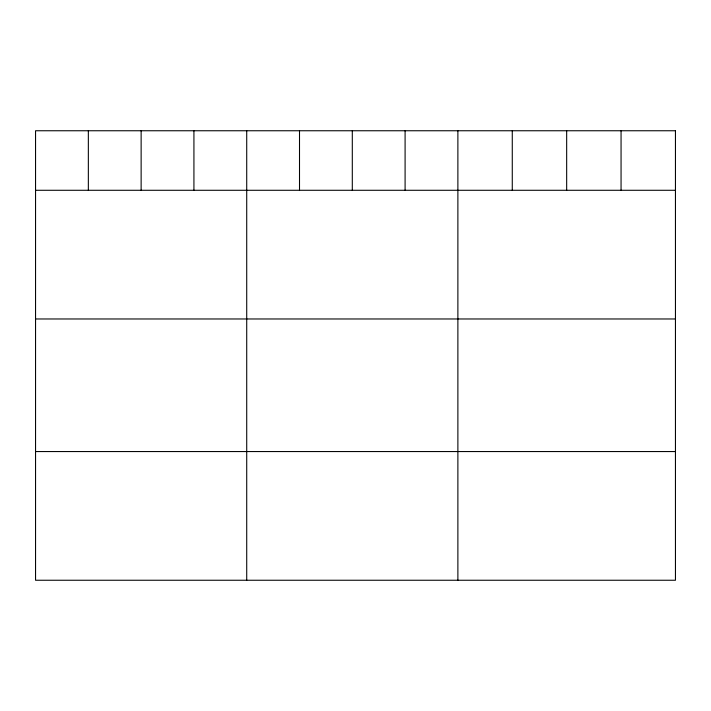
<?xml version="1.0" encoding="UTF-8"?>
<svg xmlns="http://www.w3.org/2000/svg" width="711" height="711" viewBox="0 0 711 711"><rect width="100%" height="100%" fill="white"/><g stroke="black" fill="none" stroke-linecap="round" stroke-linejoin="round"><path stroke-width="1.07" d="M35.55 190.281L675.45 190.281M35.55 318.972L675.45 318.972M35.55 451.556L675.45 451.556M621.058 130.753L621.058 190.281M566.667 130.753L566.667 190.281M512.275 130.753L512.275 190.281M457.884 130.753L457.884 580.247M405.092 130.753L405.092 190.281M352.3 130.753L352.3 190.281M299.509 130.753L299.509 190.281M246.717 130.753L246.717 580.247M193.925 130.753L193.925 190.281M141.134 130.753L141.134 190.281M88.342 130.753L88.342 190.281M675.45 130.753L35.55 130.753L35.55 580.247L675.45 580.247L675.45 130.753"/></g></svg>
